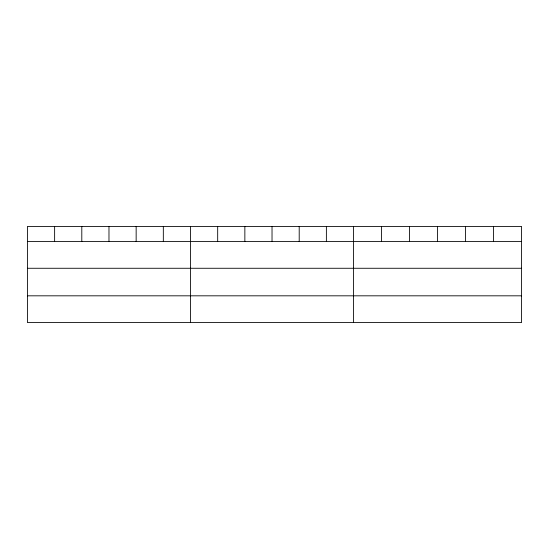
<?xml version="1.0" encoding="UTF-8"?>
<svg xmlns="http://www.w3.org/2000/svg" width="549" height="549" viewBox="0 0 549 549"><rect width="100%" height="100%" fill="white"/><g stroke="black" fill="none" stroke-linecap="round" stroke-linejoin="round"><path stroke-width="0.82" d="M521.55 268.269L521.55 226.435L27.45 226.435L27.45 322.565L521.55 322.565L521.55 268.269L27.45 268.269M27.45 241.526L521.55 241.526M27.45 295.822L521.55 295.822M493.551 226.435L493.551 241.526M465.552 226.435L465.552 241.526M437.553 226.435L437.553 241.526M409.554 226.435L409.554 241.526M381.555 226.435L381.555 241.526M353.556 226.435L353.556 322.565M326.381 226.435L326.381 241.526M299.205 226.435L299.205 241.526M272.029 226.435L272.029 241.526M244.854 226.435L244.854 241.526M217.679 226.435L217.679 241.526M190.503 226.435L190.503 322.565M163.328 226.435L163.328 241.526M136.152 226.435L136.152 241.526M108.977 226.435L108.977 241.526M81.801 226.435L81.801 241.526M54.625 226.435L54.625 241.526"/></g></svg>
